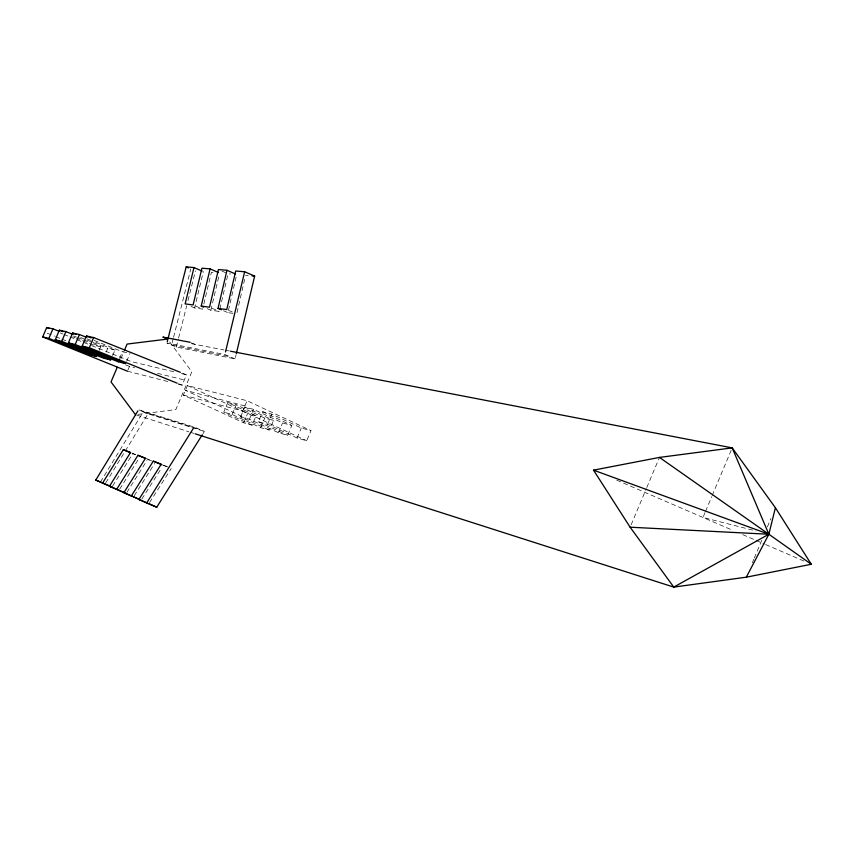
<?xml version="1.0" encoding="UTF-8"?>
<svg xmlns="http://www.w3.org/2000/svg" width="854" height="854" viewBox="0 0 854 854"><rect width="100%" height="100%" fill="white"/><g stroke="black" fill="none" stroke-linecap="round" stroke-linejoin="round"><path stroke-width="0.64" stroke-dasharray="4.27 3.2" d="M237.028 312.607L244.991 277.881M232.95 313.354L227.901 312.649L236.43 275.799M207.234 308.689L210.853 310.248L219.275 311.432L228.082 273.771L230.559 273.985M210.853 310.248L219.339 274.315M235.106 358.904L224.89 354.517L166.904 342.988L176.33 347.034L235.106 358.904L236.014 355.018M203.828 304.013L211.386 272.309L213.746 272.511M195.47 305.999L202.622 309.084L194.584 307.952L203.316 271.593M176.33 347.034L178.272 339.294M178.593 338.003L186.684 305.743M187.987 300.587L195.427 270.899M173.245 338.568L171.622 345.016L230.004 356.705M173.575 337.277L190.805 268.903M631.138 524.804L646.307 488.691M646.82 487.495L659.459 457.413M705.041 512.571L702.991 517.46L755.939 530.953M705.553 511.354L711.692 496.708M712.204 495.48L731.163 450.314M752.321 562.818L753.826 559.231M754.328 558.036L761.853 540.07M767.372 526.907L770.884 518.527M112.675 355.552L115.012 350.044L91.976 340.81M119.581 358.424L122.421 351.72L127.492 352.873M120.884 358.723L123.99 351.4M126.659 361.349L130.021 353.439M127.951 369.995L129.477 366.419L134.569 367.679M178.294 384.193L182.115 385.165L186.514 374.789L181.56 372.803M252.079 425.185L223.759 412.108L227.794 402.576L256.072 415.759L252.079 425.185L243.678 422.794L183.375 395.092L187.41 385.57L247.073 400.739L310.995 430.64L306.714 440.749L297.075 438.006L267.569 424.289L258.388 421.737L262.616 411.745L271.839 414.179L301.291 428.014L310.995 430.64M232.117 414.436L236.206 404.796L264.708 418.097L273.536 420.488L269.458 430.138L260.673 427.64L232.117 414.436L223.759 412.108M183.375 395.092L242.696 411.084L247.073 400.739M240.668 416.805L244.799 407.059L253.606 409.376L282.578 422.943L291.822 425.452L287.649 435.326L278.447 432.7L249.421 419.239L240.668 416.805L269.458 430.138M243.678 422.794L247.628 413.475L256.072 415.759M249.421 419.239L253.606 409.376M260.673 427.64L264.708 418.097M267.569 424.289L271.839 414.179M278.447 432.7L282.578 422.943M297.075 438.006L301.291 428.014M99.149 350.428L100.697 346.799L90.962 342.892M106.206 352.083L107.764 348.4L115.012 350.044M100.43 482.019L143.312 411.777L199.281 429.242M105.768 482.841L148.03 413.784L190.613 427.107M112.653 485.958L132.786 453.709L135.231 454.648M119.699 489.118L139.426 457.648M202.985 433.651L204.394 431.419L194.168 427.064L138.594 409.771L148.03 413.784M126.883 492.374L146.952 460.498M134.27 495.683L154.627 463.455M141.817 499.056L161.78 467.597M149.535 502.558L171.27 468.44M138.07 414.361L175.849 409.578L191.851 371.821L169.103 341.184M245.578 275.308L248.172 275.532M191.328 343.66L223.908 349.937M225.221 350.183L229.15 350.941M100.697 346.799L93.78 345.229L76.454 338.28M173.714 371.736L131.495 361.637L89.713 344.824M181.39 373.572L186.514 374.789M157.531 373.358L184.315 379.977M127.449 371.191L168.131 381.589M244.884 405.917L185.393 390.331L245.653 418.129M227.794 402.576L236.206 404.796M191.862 427.502L204.394 431.419M136.736 415.097L188.787 431.772M190.058 432.177L193.869 433.394M147.646 459.399L152.033 461.075M163.199 465.355L167.811 467.117M94.175 340.415L122.421 351.72M87.129 338.867L90.759 340.33M80.671 337.533L85.592 339.508M86.83 340.009L91.752 341.984M92.99 342.475L107.764 348.4M73.935 336.07L76.369 337.042M77.586 337.533L82.454 339.476M83.671 339.967L89.745 342.411M72.75 336.786L75.227 337.778M60.218 332.953L62.673 333.935M63.901 334.437L68.822 336.412M70.049 336.903L88.485 344.333M178.401 383.67L182.115 385.165M47.151 333.209L54.528 336.177M55.756 336.679L60.666 338.654M61.904 339.155L66.815 341.141M125.784 364.925L129.477 366.419M163.466 465.131L167.928 467.021M145.532 458.192L151.66 460.786M131.751 452.972L136.533 455.001M191.445 342.817L195.086 344.375M228.968 310.536L232.299 311.977M616.716 480.172L733.127 530.483M742.766 534.647L754.829 539.856M756.036 540.379L764.458 544.019M765.654 544.542L804.094 561.153M223.524 310.749L227.901 312.649M211.963 308.273L219.275 311.432M191.04 306.426L194.584 307.952M222.051 271.145L225.669 272.725M187.41 385.57L247.628 413.475M242.696 411.084L306.714 440.749M258.388 421.737L287.649 435.326M262.616 411.745L291.822 425.452M244.799 407.059L273.536 420.488"/><path stroke-width="1.28" d="M221.325 309.799L218.037 308.379L226.961 270.291L218.421 269.576L209.518 307.216L201.213 306.084L210.084 268.882L201.939 268.209L193.089 304.963L185.147 303.885L193.975 267.548L186.183 266.896L167.235 341.696M236.323 353.727L254.641 276.098L244.65 271.753L235.704 271.017L226.758 309.575L218.037 308.379M225.509 351.923L244.65 271.753M230.463 351.197L732.188 447.88L775.4 507.756L768.856 534.241L746.3 577.187L673.763 587.104L195.139 433.8M86.798 337.458L79.433 334.512L72.579 333.049L68.395 342.892L75.195 344.482L118.162 361.765L119.112 359.534M117.254 367.273L111.031 381.93L135.466 414.692M124.503 350.172L127.097 344.066L167.533 339.07L162.868 337.063L190.228 342.294M127.449 371.191L42.7 336.914L46.703 327.509L52.948 328.843L59.139 331.331M42.7 336.914L48.902 338.365L52.948 328.843M48.902 338.365L89.713 354.816L96.577 356.492L55.254 339.839L59.342 330.21L65.886 331.608L73.273 334.576M55.254 339.839L61.744 341.354L65.886 331.608M75.195 344.482L79.433 334.512M118.162 361.765L125.709 363.612L82.165 346.105L86.446 336.017L93.641 337.554L180.322 372.312M82.165 346.105L89.307 347.759L93.641 337.554M95.776 480.055L111.959 487.068L95.776 480.055L137.9 410.902M102.555 483.108L123.318 449.695L130.555 452.46L109.493 486.225L126.2 493.473L109.493 486.225M116.592 489.427L137.953 455.289L145.532 458.192L123.851 492.694L139.885 499.665M131.281 496.035L153.293 461.149L161.246 464.192L138.892 499.462L146.685 502.974L193.463 428.174M146.685 502.974L156.741 507.212L202.291 434.761M746.3 577.187L811.3 564.27L775.4 507.756M659.459 457.413L768.856 534.241L673.763 587.104L630.124 527.206L593.53 470.148L659.459 457.413L732.188 447.88L768.856 534.241L811.3 564.27M630.124 527.206L768.856 534.241L593.53 470.148M252.058 275.874L254.641 276.098M86.446 336.017L91.293 337.949M72.579 333.049L76.219 334.501M59.342 330.21L62.993 331.672M46.703 327.509L49.158 328.502M89.307 347.759L177.162 383.168M68.395 342.892L110.796 359.972L103.601 358.21L61.744 341.354M123.851 492.694L132.349 496.281M138.892 499.462L147.731 503.187M153.293 461.149L162.1 464.886M137.953 455.289L145.223 458.374M123.318 449.695L130.416 452.705M201.213 306.084L203.626 307.12M226.961 270.291L235.512 273.995M210.084 268.882L218.443 272.511M193.975 267.548L202.152 271.092M186.183 266.896L188.499 267.9M133.566 496.793L140.035 499.697M148.831 503.657L156.741 507.212"/></g></svg>
